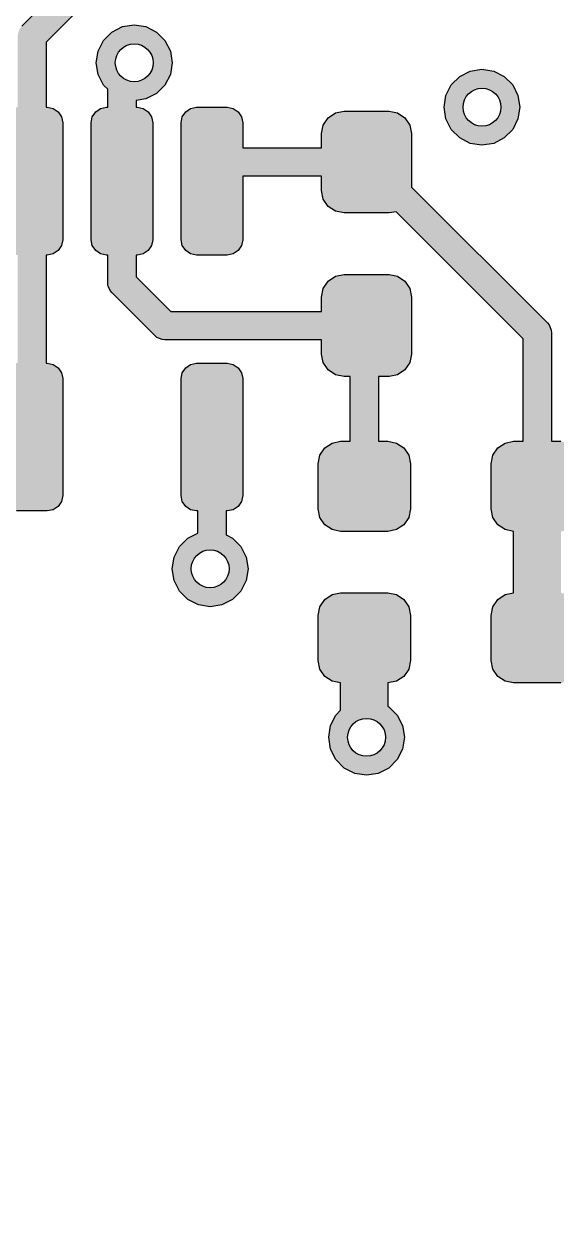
# Model space of a CAD drawing. Header units: millimetres. Extents: x -3894 to -3474, y -291 to 6.
# Drawn here: x -3826.26 to -3820.65, y -99.43 to -86.88 of the extents above; entities that cross this region are included whole.
import ezdxf

# ---------------------------------------------------------------- set-up
doc = ezdxf.new("R2010")
doc.units = ezdxf.units.MM
doc.layers.add('BLACK', color=7, linetype='Continuous')

msp = doc.modelspace()

# ---------------------------------------------------------------- hatches: boundary and pattern name
h = msp.add_hatch(color=256)
h.dxf.hatch_style = 1
h.paths.add_polyline_path([(-3825.182, -103.036), (-3825.201, -102.941), (-3825.255, -102.86), (-3825.336, -102.805), (-3825.432, -102.786), (-3825.957, -102.786), (-3825.957, -102.241), (-3825.928, -102.131), (-3825.928, -102), (-3825.961, -101.874), (-3826.027, -101.761), (-3826.119, -101.669), (-3826.232, -101.604), (-3826.358, -101.57), (-3826.489, -101.57), (-3826.615, -101.604), (-3826.728, -101.669), (-3826.777, -101.712), (-3826.811, -101.746), (-3826.854, -101.795), (-3826.9, -101.874), (-3826.919, -101.908), (-3826.953, -102.034), (-3826.957, -102.099), (-3826.957, -102.786), (-3827.482, -102.786), (-3827.578, -102.805), (-3827.659, -102.86), (-3827.713, -102.941), (-3827.732, -103.036), (-3827.732, -104.786), (-3827.713, -104.882), (-3827.659, -104.963), (-3827.578, -105.017), (-3827.482, -105.036), (-3825.432, -105.036), (-3825.336, -105.017), (-3825.255, -104.963), (-3825.201, -104.882), (-3825.182, -104.786)])
h.paths.add_polyline_path([(-3826.623, -102.066, -1), (-3826.223, -102.066, -1)], flags=16)
h.paths.add_polyline_path([(-3832.835, -102.272), (-3832.894, -102.142), (-3832.988, -102.035), (-3833.107, -101.958), (-3833.244, -101.917), (-3833.386, -101.917), (-3833.523, -101.958), (-3833.642, -102.035), (-3833.736, -102.142), (-3833.795, -102.272), (-3833.815, -102.412), (-3833.795, -102.553), (-3833.736, -102.683), (-3833.642, -102.79), (-3833.523, -102.867), (-3833.386, -102.907), (-3833.244, -102.907), (-3833.107, -102.867), (-3832.988, -102.79), (-3832.894, -102.683), (-3832.835, -102.553), (-3832.815, -102.412)])
h.paths.add_polyline_path([(-3832.815, -100.642), (-3833.815, -100.642), (-3833.815, -101.642), (-3832.815, -101.642)])
h.paths.add_polyline_path([(-3822.183, -93.126), (-3822.201, -93.035), (-3822.253, -92.958), (-3822.33, -92.906), (-3822.421, -92.888), (-3822.921, -92.888), (-3823.011, -92.906), (-3823.088, -92.958), (-3823.14, -93.035), (-3823.158, -93.126), (-3823.158, -93.601), (-3823.14, -93.692), (-3823.088, -93.769), (-3823.011, -93.82), (-3822.921, -93.838), (-3822.921, -94.126), (-3822.971, -94.176), (-3823.027, -94.288), (-3823.047, -94.411), (-3823.027, -94.535), (-3822.971, -94.646), (-3822.882, -94.735), (-3822.771, -94.792), (-3822.647, -94.811), (-3822.523, -94.792), (-3822.412, -94.735), (-3822.323, -94.646), (-3822.267, -94.535), (-3822.247, -94.411), (-3822.267, -94.288), (-3822.323, -94.176), (-3822.412, -94.088), (-3822.421, -94.083), (-3822.421, -93.838), (-3822.33, -93.82), (-3822.253, -93.769), (-3822.201, -93.692), (-3822.183, -93.601)])
h.paths.add_polyline_path([(-3822.447, -94.411, -1), (-3822.847, -94.411, -1)], flags=16)
h.paths.add_polyline_path([(-3822.183, -91.526), (-3822.201, -91.435), (-3822.253, -91.358), (-3822.33, -91.306), (-3822.421, -91.288), (-3822.521, -91.288), (-3822.521, -90.604), (-3822.41, -90.604), (-3822.319, -90.586), (-3822.242, -90.535), (-3822.19, -90.458), (-3822.172, -90.367), (-3822.172, -89.767), (-3822.19, -89.676), (-3822.242, -89.599), (-3822.319, -89.547), (-3822.41, -89.529), (-3822.885, -89.529), (-3822.975, -89.547), (-3823.052, -89.599), (-3823.104, -89.676), (-3823.122, -89.767), (-3823.122, -89.917), (-3824.713, -89.917), (-3825.079, -89.551), (-3825.079, -89.323), (-3825.067, -89.323), (-3825.004, -89.311), (-3824.952, -89.276), (-3824.916, -89.223), (-3824.904, -89.161), (-3824.904, -87.926), (-3824.916, -87.864), (-3824.952, -87.811), (-3825.004, -87.776), (-3825.067, -87.763), (-3825.079, -87.763), (-3825.079, -87.691), (-3824.975, -87.674), (-3824.864, -87.617), (-3824.775, -87.529), (-3824.718, -87.417), (-3824.699, -87.294), (-3824.718, -87.17), (-3824.775, -87.059), (-3824.864, -86.97), (-3824.975, -86.913), (-3825.099, -86.894), (-3825.222, -86.913), (-3825.334, -86.97), (-3825.422, -87.059), (-3825.479, -87.17), (-3825.499, -87.294), (-3825.479, -87.417), (-3825.422, -87.529), (-3825.379, -87.572), (-3825.379, -87.763), (-3825.392, -87.763), (-3825.454, -87.776), (-3825.506, -87.811), (-3825.542, -87.864), (-3825.554, -87.926), (-3825.554, -89.161), (-3825.542, -89.223), (-3825.506, -89.276), (-3825.454, -89.311), (-3825.392, -89.323), (-3825.379, -89.323), (-3825.379, -89.613), (-3825.376, -89.643), (-3825.369, -89.659), (-3825.354, -89.697), (-3825.335, -89.719), (-3824.882, -90.173), (-3824.859, -90.192), (-3824.833, -90.202), (-3824.805, -90.214), (-3824.776, -90.217), (-3823.122, -90.217), (-3823.122, -90.367), (-3823.104, -90.458), (-3823.052, -90.535), (-3822.975, -90.586), (-3822.885, -90.604), (-3822.821, -90.604), (-3822.821, -91.288), (-3822.921, -91.288), (-3823.011, -91.306), (-3823.088, -91.358), (-3823.14, -91.435), (-3823.158, -91.526), (-3823.158, -92.001), (-3823.14, -92.092), (-3823.088, -92.169), (-3823.011, -92.22), (-3822.921, -92.238), (-3822.421, -92.238), (-3822.33, -92.22), (-3822.253, -92.169), (-3822.201, -92.092), (-3822.183, -92.001)])
h.paths.add_polyline_path([(-3825.299, -87.294, -1), (-3824.899, -87.294, -1)], flags=16)
h.paths.add_polyline_path([(-3823.954, -90.626), (-3823.966, -90.564), (-3824.002, -90.511), (-3824.054, -90.476), (-3824.117, -90.463), (-3824.442, -90.463), (-3824.504, -90.476), (-3824.556, -90.511), (-3824.592, -90.564), (-3824.604, -90.626), (-3824.604, -91.861), (-3824.592, -91.923), (-3824.556, -91.976), (-3824.504, -92.011), (-3824.442, -92.023), (-3824.429, -92.023), (-3824.429, -92.257), (-3824.533, -92.31), (-3824.622, -92.398), (-3824.678, -92.51), (-3824.698, -92.633), (-3824.678, -92.757), (-3824.622, -92.868), (-3824.533, -92.957), (-3824.422, -93.014), (-3824.298, -93.033), (-3824.174, -93.014), (-3824.063, -92.957), (-3823.974, -92.868), (-3823.918, -92.757), (-3823.898, -92.633), (-3823.918, -92.51), (-3823.974, -92.398), (-3824.063, -92.31), (-3824.129, -92.276), (-3824.129, -92.023), (-3824.117, -92.023), (-3824.054, -92.011), (-3824.002, -91.976), (-3823.966, -91.923), (-3823.954, -91.861)])
h.paths.add_polyline_path([(-3824.098, -92.633, -1), (-3824.498, -92.633, -1)], flags=16)
h.paths.add_polyline_path([(-3822.172, -88.042), (-3822.19, -87.951), (-3822.242, -87.874), (-3822.319, -87.822), (-3822.41, -87.804), (-3822.885, -87.804), (-3822.975, -87.822), (-3823.052, -87.874), (-3823.104, -87.951), (-3823.122, -88.042), (-3823.122, -88.192), (-3823.954, -88.192), (-3823.954, -87.926), (-3823.966, -87.864), (-3824.002, -87.811), (-3824.054, -87.776), (-3824.117, -87.763), (-3824.442, -87.763), (-3824.504, -87.776), (-3824.556, -87.811), (-3824.592, -87.864), (-3824.604, -87.926), (-3824.604, -89.161), (-3824.592, -89.223), (-3824.556, -89.276), (-3824.504, -89.311), (-3824.442, -89.323), (-3824.117, -89.323), (-3824.054, -89.311), (-3824.002, -89.276), (-3823.966, -89.223), (-3823.954, -89.161), (-3823.954, -88.492), (-3823.122, -88.492), (-3823.122, -88.642), (-3823.104, -88.733), (-3823.052, -88.81), (-3822.975, -88.861), (-3822.885, -88.879), (-3822.41, -88.879), (-3822.336, -88.865), (-3820.996, -90.206), (-3820.996, -91.288), (-3821.096, -91.288), (-3821.186, -91.306), (-3821.263, -91.358), (-3821.315, -91.435), (-3821.333, -91.526), (-3821.333, -92.001), (-3821.315, -92.092), (-3821.263, -92.169), (-3821.186, -92.22), (-3821.096, -92.238), (-3821.096, -92.888), (-3821.186, -92.906), (-3821.263, -92.958), (-3821.315, -93.035), (-3821.333, -93.126), (-3821.333, -93.601), (-3821.315, -93.692), (-3821.263, -93.769), (-3821.186, -93.82), (-3821.096, -93.838), (-3820.596, -93.838), (-3820.505, -93.82), (-3820.428, -93.769), (-3820.376, -93.692), (-3820.358, -93.601), (-3820.358, -93.126), (-3820.376, -93.035), (-3820.428, -92.958), (-3820.505, -92.906), (-3820.596, -92.888), (-3820.596, -92.238), (-3820.505, -92.22), (-3820.428, -92.169), (-3820.376, -92.092), (-3820.358, -92.001), (-3820.358, -91.526), (-3820.376, -91.435), (-3820.428, -91.358), (-3820.505, -91.306), (-3820.596, -91.288), (-3820.696, -91.288), (-3820.696, -90.143), (-3820.698, -90.114), (-3820.721, -90.06), (-3820.739, -90.037), (-3822.172, -88.605)])
h.paths.add_polyline_path([(-3825.854, -90.626), (-3825.866, -90.564), (-3825.902, -90.511), (-3825.954, -90.476), (-3826.017, -90.463), (-3826.029, -90.463), (-3826.029, -89.323), (-3826.017, -89.323), (-3825.954, -89.311), (-3825.902, -89.276), (-3825.866, -89.223), (-3825.854, -89.161), (-3825.854, -87.926), (-3825.866, -87.864), (-3825.902, -87.811), (-3825.954, -87.776), (-3826.017, -87.763), (-3826.029, -87.763), (-3826.029, -87.076), (-3825.387, -86.433), (-3823.285, -86.433), (-3823.285, -86.521), (-3823.267, -86.612), (-3823.215, -86.689), (-3823.138, -86.74), (-3823.048, -86.758), (-3822.548, -86.758), (-3822.457, -86.74), (-3822.38, -86.689), (-3822.328, -86.612), (-3822.31, -86.521), (-3822.31, -86.046), (-3822.328, -85.955), (-3822.38, -85.878), (-3822.457, -85.826), (-3822.548, -85.808), (-3823.048, -85.808), (-3823.138, -85.826), (-3823.215, -85.878), (-3823.267, -85.955), (-3823.285, -86.046), (-3823.285, -86.133), (-3825.449, -86.133), (-3825.478, -86.136), (-3825.494, -86.143), (-3825.532, -86.159), (-3825.555, -86.177), (-3826.285, -86.907), (-3826.304, -86.93), (-3826.326, -86.984), (-3826.329, -87.013), (-3826.329, -87.763), (-3826.342, -87.763), (-3826.404, -87.776), (-3826.456, -87.811), (-3826.492, -87.864), (-3826.504, -87.926), (-3826.504, -89.161), (-3826.492, -89.223), (-3826.456, -89.276), (-3826.404, -89.311), (-3826.342, -89.323), (-3826.329, -89.323), (-3826.329, -90.463), (-3826.342, -90.463), (-3826.404, -90.476), (-3826.456, -90.511), (-3826.492, -90.564), (-3826.504, -90.626), (-3826.504, -91.861), (-3826.492, -91.923), (-3826.456, -91.976), (-3826.404, -92.011), (-3826.342, -92.023), (-3826.017, -92.023), (-3825.954, -92.011), (-3825.902, -91.976), (-3825.866, -91.923), (-3825.854, -91.861)])
h.paths.add_polyline_path([(-3821.049, -87.64), (-3821.105, -87.528), (-3821.194, -87.44), (-3821.305, -87.383), (-3821.429, -87.363), (-3821.553, -87.383), (-3821.664, -87.44), (-3821.753, -87.528), (-3821.809, -87.64), (-3821.829, -87.763), (-3821.809, -87.887), (-3821.753, -87.998), (-3821.664, -88.087), (-3821.553, -88.144), (-3821.429, -88.163), (-3821.305, -88.144), (-3821.194, -88.087), (-3821.105, -87.998), (-3821.049, -87.887), (-3821.029, -87.763)])
h.paths.add_polyline_path([(-3821.229, -87.763, -1), (-3821.629, -87.763, -1)], flags=16)

# ---------------------------------------------------------------- linework, layer by layer
at = {"layer": 'BLACK', "linetype": 'Continuous'}
for p, q in [((-3826.285, -86.907), (-3825.555, -86.177)), ((-3826.285, -86.907), (-3825.555, -86.177)), ((-3825.387, -86.433), (-3826.029, -87.076)), ((-3825.387, -86.433), (-3826.029, -87.076)), ((-3825.334, -86.97), (-3825.222, -86.913)), ((-3825.334, -86.97), (-3825.222, -86.913)), ((-3825.222, -86.913), (-3825.099, -86.894)), ((-3825.222, -86.913), (-3825.099, -86.894)), ((-3825.099, -86.894), (-3824.975, -86.913)), ((-3825.099, -86.894), (-3824.975, -86.913)), ((-3824.975, -86.913), (-3824.864, -86.97)), ((-3824.975, -86.913), (-3824.864, -86.97)), ((-3826.029, -87.076), (-3826.029, -87.763)), ((-3826.029, -87.076), (-3826.029, -87.763)), ((-3825.479, -87.17), (-3825.422, -87.059)), ((-3825.479, -87.17), (-3825.422, -87.059)), ((-3825.422, -87.059), (-3825.334, -86.97)), ((-3825.422, -87.059), (-3825.334, -86.97)), ((-3824.864, -86.97), (-3824.775, -87.059)), ((-3824.864, -86.97), (-3824.775, -87.059)), ((-3824.775, -87.059), (-3824.718, -87.17)), ((-3824.775, -87.059), (-3824.718, -87.17)), ((-3825.499, -87.294), (-3825.479, -87.17)), ((-3825.499, -87.294), (-3825.479, -87.17)), ((-3824.718, -87.17), (-3824.699, -87.294)), ((-3824.718, -87.17), (-3824.699, -87.294)), ((-3825.479, -87.417), (-3825.499, -87.294)), ((-3825.479, -87.417), (-3825.499, -87.294)), ((-3824.699, -87.294), (-3824.718, -87.417)), ((-3824.699, -87.294), (-3824.718, -87.417)), ((-3825.422, -87.529), (-3825.479, -87.417)), ((-3825.422, -87.529), (-3825.479, -87.417)), ((-3824.718, -87.417), (-3824.775, -87.529)), ((-3824.718, -87.417), (-3824.775, -87.529)), ((-3821.753, -87.528), (-3821.664, -87.44)), ((-3821.753, -87.528), (-3821.664, -87.44)), ((-3821.664, -87.44), (-3821.553, -87.383)), ((-3821.664, -87.44), (-3821.553, -87.383)), ((-3821.553, -87.383), (-3821.429, -87.363)), ((-3821.553, -87.383), (-3821.429, -87.363)), ((-3821.429, -87.363), (-3821.305, -87.383)), ((-3821.429, -87.363), (-3821.305, -87.383)), ((-3821.305, -87.383), (-3821.194, -87.44)), ((-3821.305, -87.383), (-3821.194, -87.44)), ((-3821.194, -87.44), (-3821.105, -87.528)), ((-3821.194, -87.44), (-3821.105, -87.528)), ((-3825.379, -87.572), (-3825.422, -87.529)), ((-3825.379, -87.572), (-3825.422, -87.529)), ((-3825.379, -87.763), (-3825.379, -87.572)), ((-3825.379, -87.763), (-3825.379, -87.572)), ((-3824.775, -87.529), (-3824.864, -87.617)), ((-3824.775, -87.529), (-3824.864, -87.617)), ((-3821.809, -87.64), (-3821.753, -87.528)), ((-3821.809, -87.64), (-3821.753, -87.528)), ((-3821.105, -87.528), (-3821.049, -87.64)), ((-3821.105, -87.528), (-3821.049, -87.64)), ((-3824.975, -87.674), (-3825.079, -87.691)), ((-3824.975, -87.674), (-3825.079, -87.691)), ((-3825.079, -87.691), (-3825.079, -87.763)), ((-3825.079, -87.691), (-3825.079, -87.763)), ((-3824.864, -87.617), (-3824.975, -87.674)), ((-3824.864, -87.617), (-3824.975, -87.674)), ((-3821.829, -87.763), (-3821.809, -87.64)), ((-3821.829, -87.763), (-3821.809, -87.64)), ((-3821.049, -87.64), (-3821.029, -87.763)), ((-3821.049, -87.64), (-3821.029, -87.763)), ((-3826.029, -87.763), (-3826.017, -87.763)), ((-3826.029, -87.763), (-3826.017, -87.763)), ((-3826.017, -87.763), (-3825.954, -87.776)), ((-3826.017, -87.763), (-3825.954, -87.776)), ((-3825.954, -87.776), (-3825.902, -87.811)), ((-3825.954, -87.776), (-3825.902, -87.811)), ((-3825.902, -87.811), (-3825.866, -87.864)), ((-3825.902, -87.811), (-3825.866, -87.864)), ((-3825.542, -87.864), (-3825.506, -87.811)), ((-3825.542, -87.864), (-3825.506, -87.811)), ((-3825.506, -87.811), (-3825.454, -87.776)), ((-3825.506, -87.811), (-3825.454, -87.776)), ((-3825.454, -87.776), (-3825.392, -87.763)), ((-3825.454, -87.776), (-3825.392, -87.763)), ((-3825.392, -87.763), (-3825.379, -87.763)), ((-3825.392, -87.763), (-3825.379, -87.763)), ((-3825.079, -87.763), (-3825.067, -87.763)), ((-3825.079, -87.763), (-3825.067, -87.763)), ((-3825.067, -87.763), (-3825.004, -87.776)), ((-3825.067, -87.763), (-3825.004, -87.776)), ((-3825.004, -87.776), (-3824.952, -87.811)), ((-3825.004, -87.776), (-3824.952, -87.811)), ((-3824.952, -87.811), (-3824.916, -87.864)), ((-3824.952, -87.811), (-3824.916, -87.864)), ((-3824.592, -87.864), (-3824.556, -87.811)), ((-3824.592, -87.864), (-3824.556, -87.811)), ((-3824.556, -87.811), (-3824.504, -87.776)), ((-3824.556, -87.811), (-3824.504, -87.776)), ((-3824.504, -87.776), (-3824.442, -87.763)), ((-3824.504, -87.776), (-3824.442, -87.763)), ((-3824.442, -87.763), (-3824.117, -87.763)), ((-3824.442, -87.763), (-3824.117, -87.763)), ((-3824.117, -87.763), (-3824.054, -87.776)), ((-3824.117, -87.763), (-3824.054, -87.776)), ((-3824.054, -87.776), (-3824.002, -87.811)), ((-3824.054, -87.776), (-3824.002, -87.811)), ((-3824.002, -87.811), (-3823.966, -87.864)), ((-3824.002, -87.811), (-3823.966, -87.864)), ((-3823.052, -87.874), (-3822.975, -87.822)), ((-3823.052, -87.874), (-3822.975, -87.822)), ((-3822.975, -87.822), (-3822.885, -87.804)), ((-3822.975, -87.822), (-3822.885, -87.804)), ((-3822.885, -87.804), (-3822.41, -87.804)), ((-3822.885, -87.804), (-3822.41, -87.804)), ((-3822.41, -87.804), (-3822.319, -87.822)), ((-3822.41, -87.804), (-3822.319, -87.822)), ((-3822.319, -87.822), (-3822.242, -87.874)), ((-3822.319, -87.822), (-3822.242, -87.874)), ((-3821.809, -87.887), (-3821.829, -87.763)), ((-3821.809, -87.887), (-3821.829, -87.763)), ((-3821.029, -87.763), (-3821.049, -87.887)), ((-3821.029, -87.763), (-3821.049, -87.887)), ((-3825.866, -87.864), (-3825.854, -87.926)), ((-3825.866, -87.864), (-3825.854, -87.926)), ((-3825.854, -87.926), (-3825.854, -89.161)), ((-3825.854, -87.926), (-3825.854, -89.161)), ((-3825.554, -87.926), (-3825.542, -87.864)), ((-3825.554, -87.926), (-3825.542, -87.864)), ((-3825.554, -89.161), (-3825.554, -87.926)), ((-3825.554, -89.161), (-3825.554, -87.926)), ((-3824.916, -87.864), (-3824.904, -87.926)), ((-3824.916, -87.864), (-3824.904, -87.926)), ((-3824.904, -87.926), (-3824.904, -89.161)), ((-3824.904, -87.926), (-3824.904, -89.161)), ((-3824.604, -87.926), (-3824.592, -87.864)), ((-3824.604, -87.926), (-3824.592, -87.864)), ((-3824.604, -89.161), (-3824.604, -87.926)), ((-3824.604, -89.161), (-3824.604, -87.926)), ((-3823.966, -87.864), (-3823.954, -87.926)), ((-3823.966, -87.864), (-3823.954, -87.926)), ((-3823.954, -87.926), (-3823.954, -88.192)), ((-3823.954, -87.926), (-3823.954, -88.192)), ((-3823.122, -88.042), (-3823.104, -87.951)), ((-3823.122, -88.042), (-3823.104, -87.951)), ((-3823.104, -87.951), (-3823.052, -87.874)), ((-3823.104, -87.951), (-3823.052, -87.874)), ((-3822.242, -87.874), (-3822.19, -87.951)), ((-3822.242, -87.874), (-3822.19, -87.951)), ((-3822.19, -87.951), (-3822.172, -88.042)), ((-3822.19, -87.951), (-3822.172, -88.042)), ((-3821.753, -87.998), (-3821.809, -87.887)), ((-3821.753, -87.998), (-3821.809, -87.887)), ((-3821.049, -87.887), (-3821.105, -87.998)), ((-3821.049, -87.887), (-3821.105, -87.998)), ((-3823.122, -88.192), (-3823.122, -88.042)), ((-3823.122, -88.192), (-3823.122, -88.042)), ((-3822.172, -88.042), (-3822.172, -88.605)), ((-3822.172, -88.042), (-3822.172, -88.605)), ((-3821.664, -88.087), (-3821.753, -87.998)), ((-3821.664, -88.087), (-3821.753, -87.998)), ((-3821.553, -88.144), (-3821.664, -88.087)), ((-3821.553, -88.144), (-3821.664, -88.087)), ((-3821.194, -88.087), (-3821.305, -88.144)), ((-3821.194, -88.087), (-3821.305, -88.144)), ((-3821.105, -87.998), (-3821.194, -88.087)), ((-3821.105, -87.998), (-3821.194, -88.087)), ((-3823.954, -88.192), (-3823.122, -88.192)), ((-3823.954, -88.192), (-3823.122, -88.192)), ((-3821.429, -88.163), (-3821.553, -88.144)), ((-3821.429, -88.163), (-3821.553, -88.144)), ((-3821.305, -88.144), (-3821.429, -88.163)), ((-3821.305, -88.144), (-3821.429, -88.163)), ((-3823.122, -88.492), (-3823.954, -88.492)), ((-3823.954, -88.492), (-3823.954, -89.161)), ((-3823.122, -88.492), (-3823.954, -88.492)), ((-3823.954, -88.492), (-3823.954, -89.161)), ((-3823.122, -88.642), (-3823.122, -88.492)), ((-3823.122, -88.642), (-3823.122, -88.492)), ((-3823.104, -88.733), (-3823.122, -88.642)), ((-3823.104, -88.733), (-3823.122, -88.642)), ((-3822.172, -88.605), (-3820.739, -90.037)), ((-3822.172, -88.605), (-3820.739, -90.037)), ((-3823.052, -88.81), (-3823.104, -88.733)), ((-3823.052, -88.81), (-3823.104, -88.733)), ((-3822.975, -88.861), (-3823.052, -88.81)), ((-3822.975, -88.861), (-3823.052, -88.81)), ((-3822.885, -88.879), (-3822.975, -88.861)), ((-3822.885, -88.879), (-3822.975, -88.861)), ((-3822.41, -88.879), (-3822.885, -88.879)), ((-3822.41, -88.879), (-3822.885, -88.879)), ((-3822.336, -88.865), (-3822.41, -88.879)), ((-3822.336, -88.865), (-3822.41, -88.879)), ((-3820.996, -90.206), (-3822.336, -88.865)), ((-3820.996, -90.206), (-3822.336, -88.865)), ((-3825.866, -89.223), (-3825.902, -89.276)), ((-3825.866, -89.223), (-3825.902, -89.276)), ((-3825.854, -89.161), (-3825.866, -89.223)), ((-3825.854, -89.161), (-3825.866, -89.223)), ((-3825.542, -89.223), (-3825.554, -89.161)), ((-3825.542, -89.223), (-3825.554, -89.161)), ((-3825.506, -89.276), (-3825.542, -89.223)), ((-3825.506, -89.276), (-3825.542, -89.223)), ((-3824.916, -89.223), (-3824.952, -89.276)), ((-3824.916, -89.223), (-3824.952, -89.276)), ((-3824.904, -89.161), (-3824.916, -89.223)), ((-3824.904, -89.161), (-3824.916, -89.223)), ((-3824.592, -89.223), (-3824.604, -89.161)), ((-3824.592, -89.223), (-3824.604, -89.161)), ((-3824.556, -89.276), (-3824.592, -89.223)), ((-3824.556, -89.276), (-3824.592, -89.223)), ((-3823.966, -89.223), (-3824.002, -89.276)), ((-3823.966, -89.223), (-3824.002, -89.276)), ((-3823.954, -89.161), (-3823.966, -89.223)), ((-3823.954, -89.161), (-3823.966, -89.223)), ((-3826.017, -89.323), (-3826.029, -89.323)), ((-3826.029, -89.323), (-3826.029, -90.463)), ((-3826.017, -89.323), (-3826.029, -89.323)), ((-3826.029, -89.323), (-3826.029, -90.463)), ((-3825.954, -89.311), (-3826.017, -89.323)), ((-3825.954, -89.311), (-3826.017, -89.323)), ((-3825.902, -89.276), (-3825.954, -89.311)), ((-3825.902, -89.276), (-3825.954, -89.311)), ((-3825.454, -89.311), (-3825.506, -89.276)), ((-3825.454, -89.311), (-3825.506, -89.276)), ((-3825.392, -89.323), (-3825.454, -89.311)), ((-3825.392, -89.323), (-3825.454, -89.311)), ((-3825.379, -89.323), (-3825.392, -89.323)), ((-3825.379, -89.323), (-3825.392, -89.323)), ((-3825.379, -89.613), (-3825.379, -89.323)), ((-3825.379, -89.613), (-3825.379, -89.323)), ((-3825.067, -89.323), (-3825.079, -89.323)), ((-3825.079, -89.323), (-3825.079, -89.551)), ((-3825.067, -89.323), (-3825.079, -89.323)), ((-3825.079, -89.323), (-3825.079, -89.551)), ((-3825.004, -89.311), (-3825.067, -89.323)), ((-3825.004, -89.311), (-3825.067, -89.323)), ((-3824.952, -89.276), (-3825.004, -89.311)), ((-3824.952, -89.276), (-3825.004, -89.311)), ((-3824.504, -89.311), (-3824.556, -89.276)), ((-3824.504, -89.311), (-3824.556, -89.276)), ((-3824.442, -89.323), (-3824.504, -89.311)), ((-3824.442, -89.323), (-3824.504, -89.311)), ((-3824.117, -89.323), (-3824.442, -89.323)), ((-3824.117, -89.323), (-3824.442, -89.323)), ((-3824.054, -89.311), (-3824.117, -89.323)), ((-3824.054, -89.311), (-3824.117, -89.323)), ((-3824.002, -89.276), (-3824.054, -89.311)), ((-3824.002, -89.276), (-3824.054, -89.311)), ((-3825.079, -89.551), (-3824.713, -89.917)), ((-3825.079, -89.551), (-3824.713, -89.917)), ((-3823.104, -89.676), (-3823.052, -89.599)), ((-3823.104, -89.676), (-3823.052, -89.599)), ((-3823.052, -89.599), (-3822.975, -89.547)), ((-3823.052, -89.599), (-3822.975, -89.547)), ((-3822.975, -89.547), (-3822.885, -89.529)), ((-3822.975, -89.547), (-3822.885, -89.529)), ((-3822.885, -89.529), (-3822.41, -89.529)), ((-3822.885, -89.529), (-3822.41, -89.529)), ((-3822.41, -89.529), (-3822.319, -89.547)), ((-3822.41, -89.529), (-3822.319, -89.547)), ((-3822.319, -89.547), (-3822.242, -89.599)), ((-3822.319, -89.547), (-3822.242, -89.599)), ((-3822.242, -89.599), (-3822.19, -89.676)), ((-3822.242, -89.599), (-3822.19, -89.676)), ((-3825.376, -89.643), (-3825.379, -89.613)), ((-3825.376, -89.643), (-3825.379, -89.613)), ((-3825.369, -89.659), (-3825.376, -89.643)), ((-3825.369, -89.659), (-3825.376, -89.643)), ((-3825.354, -89.697), (-3825.369, -89.659)), ((-3825.354, -89.697), (-3825.369, -89.659)), ((-3825.335, -89.719), (-3825.354, -89.697)), ((-3825.335, -89.719), (-3825.354, -89.697)), ((-3824.882, -90.173), (-3825.335, -89.719)), ((-3824.882, -90.173), (-3825.335, -89.719)), ((-3823.122, -89.767), (-3823.104, -89.676)), ((-3823.122, -89.767), (-3823.104, -89.676)), ((-3822.19, -89.676), (-3822.172, -89.767)), ((-3822.19, -89.676), (-3822.172, -89.767)), ((-3823.122, -89.917), (-3823.122, -89.767)), ((-3823.122, -89.917), (-3823.122, -89.767)), ((-3822.172, -89.767), (-3822.172, -90.367)), ((-3822.172, -89.767), (-3822.172, -90.367)), ((-3824.713, -89.917), (-3823.122, -89.917)), ((-3824.713, -89.917), (-3823.122, -89.917)), ((-3820.739, -90.037), (-3820.721, -90.06)), ((-3820.739, -90.037), (-3820.721, -90.06)), ((-3820.721, -90.06), (-3820.714, -90.077)), ((-3820.721, -90.06), (-3820.714, -90.077)), ((-3820.714, -90.077), (-3820.698, -90.114)), ((-3820.714, -90.077), (-3820.698, -90.114)), ((-3824.859, -90.192), (-3824.882, -90.173)), ((-3824.859, -90.192), (-3824.882, -90.173)), ((-3824.833, -90.202), (-3824.859, -90.192)), ((-3824.833, -90.202), (-3824.859, -90.192)), ((-3824.805, -90.214), (-3824.833, -90.202)), ((-3824.805, -90.214), (-3824.833, -90.202)), ((-3824.776, -90.217), (-3824.805, -90.214)), ((-3824.776, -90.217), (-3824.805, -90.214)), ((-3823.122, -90.217), (-3824.776, -90.217)), ((-3823.122, -90.217), (-3824.776, -90.217)), ((-3823.122, -90.367), (-3823.122, -90.217)), ((-3823.122, -90.367), (-3823.122, -90.217)), ((-3820.996, -91.288), (-3820.996, -90.206)), ((-3820.996, -91.288), (-3820.996, -90.206)), ((-3820.698, -90.114), (-3820.696, -90.143)), ((-3820.698, -90.114), (-3820.696, -90.143)), ((-3820.696, -90.143), (-3820.696, -91.288)), ((-3820.696, -90.143), (-3820.696, -91.288)), ((-3826.029, -90.463), (-3826.017, -90.463)), ((-3826.029, -90.463), (-3826.017, -90.463)), ((-3826.017, -90.463), (-3825.954, -90.476)), ((-3826.017, -90.463), (-3825.954, -90.476)), ((-3825.954, -90.476), (-3825.902, -90.511)), ((-3825.954, -90.476), (-3825.902, -90.511)), ((-3824.556, -90.511), (-3824.504, -90.476)), ((-3824.556, -90.511), (-3824.504, -90.476)), ((-3824.504, -90.476), (-3824.442, -90.463)), ((-3824.504, -90.476), (-3824.442, -90.463)), ((-3824.442, -90.463), (-3824.117, -90.463)), ((-3824.442, -90.463), (-3824.117, -90.463)), ((-3824.117, -90.463), (-3824.054, -90.476)), ((-3824.117, -90.463), (-3824.054, -90.476)), ((-3824.054, -90.476), (-3824.002, -90.511)), ((-3824.054, -90.476), (-3824.002, -90.511)), ((-3823.104, -90.458), (-3823.122, -90.367)), ((-3823.104, -90.458), (-3823.122, -90.367)), ((-3823.052, -90.535), (-3823.104, -90.458)), ((-3823.052, -90.535), (-3823.104, -90.458)), ((-3822.19, -90.458), (-3822.242, -90.535)), ((-3822.19, -90.458), (-3822.242, -90.535)), ((-3822.172, -90.367), (-3822.19, -90.458)), ((-3822.172, -90.367), (-3822.19, -90.458)), ((-3825.902, -90.511), (-3825.866, -90.564)), ((-3825.902, -90.511), (-3825.866, -90.564)), ((-3825.866, -90.564), (-3825.854, -90.626)), ((-3825.866, -90.564), (-3825.854, -90.626)), ((-3824.604, -90.626), (-3824.592, -90.564)), ((-3824.604, -90.626), (-3824.592, -90.564)), ((-3824.592, -90.564), (-3824.556, -90.511)), ((-3824.592, -90.564), (-3824.556, -90.511)), ((-3824.002, -90.511), (-3823.966, -90.564)), ((-3824.002, -90.511), (-3823.966, -90.564)), ((-3823.966, -90.564), (-3823.954, -90.626)), ((-3823.966, -90.564), (-3823.954, -90.626)), ((-3822.975, -90.586), (-3823.052, -90.535)), ((-3822.975, -90.586), (-3823.052, -90.535)), ((-3822.885, -90.604), (-3822.975, -90.586)), ((-3822.885, -90.604), (-3822.975, -90.586)), ((-3822.821, -90.604), (-3822.885, -90.604)), ((-3822.821, -90.604), (-3822.885, -90.604)), ((-3822.821, -91.288), (-3822.821, -90.604)), ((-3822.821, -91.288), (-3822.821, -90.604)), ((-3822.41, -90.604), (-3822.521, -90.604)), ((-3822.521, -90.604), (-3822.521, -91.288)), ((-3822.41, -90.604), (-3822.521, -90.604)), ((-3822.521, -90.604), (-3822.521, -91.288)), ((-3822.319, -90.586), (-3822.41, -90.604)), ((-3822.319, -90.586), (-3822.41, -90.604)), ((-3822.242, -90.535), (-3822.319, -90.586)), ((-3822.242, -90.535), (-3822.319, -90.586)), ((-3825.854, -90.626), (-3825.854, -91.861)), ((-3825.854, -90.626), (-3825.854, -91.861)), ((-3824.604, -91.861), (-3824.604, -90.626)), ((-3824.604, -91.861), (-3824.604, -90.626)), ((-3823.954, -90.626), (-3823.954, -91.861)), ((-3823.954, -90.626), (-3823.954, -91.861)), ((-3823.14, -91.435), (-3823.088, -91.358)), ((-3823.14, -91.435), (-3823.088, -91.358)), ((-3823.088, -91.358), (-3823.011, -91.306)), ((-3823.088, -91.358), (-3823.011, -91.306)), ((-3823.011, -91.306), (-3822.921, -91.288)), ((-3823.011, -91.306), (-3822.921, -91.288)), ((-3822.921, -91.288), (-3822.821, -91.288)), ((-3822.921, -91.288), (-3822.821, -91.288)), ((-3822.521, -91.288), (-3822.421, -91.288)), ((-3822.521, -91.288), (-3822.421, -91.288)), ((-3822.421, -91.288), (-3822.33, -91.306)), ((-3822.421, -91.288), (-3822.33, -91.306)), ((-3822.33, -91.306), (-3822.253, -91.358)), ((-3822.33, -91.306), (-3822.253, -91.358)), ((-3822.253, -91.358), (-3822.201, -91.435)), ((-3822.253, -91.358), (-3822.201, -91.435)), ((-3821.315, -91.435), (-3821.263, -91.358)), ((-3821.315, -91.435), (-3821.263, -91.358)), ((-3821.263, -91.358), (-3821.186, -91.306)), ((-3821.263, -91.358), (-3821.186, -91.306)), ((-3821.186, -91.306), (-3821.096, -91.288)), ((-3821.186, -91.306), (-3821.096, -91.288)), ((-3821.096, -91.288), (-3820.996, -91.288)), ((-3821.096, -91.288), (-3820.996, -91.288)), ((-3820.696, -91.288), (-3820.596, -91.288)), ((-3820.696, -91.288), (-3820.596, -91.288)), ((-3823.158, -91.526), (-3823.14, -91.435)), ((-3823.158, -91.526), (-3823.14, -91.435)), ((-3822.201, -91.435), (-3822.183, -91.526)), ((-3822.201, -91.435), (-3822.183, -91.526)), ((-3821.333, -91.526), (-3821.315, -91.435)), ((-3821.333, -91.526), (-3821.315, -91.435)), ((-3823.158, -92.001), (-3823.158, -91.526)), ((-3823.158, -92.001), (-3823.158, -91.526)), ((-3822.183, -91.526), (-3822.183, -92.001)), ((-3822.183, -91.526), (-3822.183, -92.001)), ((-3821.333, -92.001), (-3821.333, -91.526)), ((-3821.333, -92.001), (-3821.333, -91.526)), ((-3825.854, -91.861), (-3825.866, -91.923)), ((-3825.854, -91.861), (-3825.866, -91.923)), ((-3824.592, -91.923), (-3824.604, -91.861)), ((-3824.592, -91.923), (-3824.604, -91.861)), ((-3823.954, -91.861), (-3823.966, -91.923)), ((-3823.954, -91.861), (-3823.966, -91.923)), ((-3825.902, -91.976), (-3825.954, -92.011)), ((-3825.902, -91.976), (-3825.954, -92.011)), ((-3825.866, -91.923), (-3825.902, -91.976)), ((-3825.866, -91.923), (-3825.902, -91.976)), ((-3824.556, -91.976), (-3824.592, -91.923)), ((-3824.556, -91.976), (-3824.592, -91.923)), ((-3824.504, -92.011), (-3824.556, -91.976)), ((-3824.504, -92.011), (-3824.556, -91.976)), ((-3824.002, -91.976), (-3824.054, -92.011)), ((-3824.002, -91.976), (-3824.054, -92.011)), ((-3823.966, -91.923), (-3824.002, -91.976)), ((-3823.966, -91.923), (-3824.002, -91.976)), ((-3826.017, -92.023), (-3826.342, -92.023)), ((-3826.017, -92.023), (-3826.342, -92.023)), ((-3825.954, -92.011), (-3826.017, -92.023)), ((-3825.954, -92.011), (-3826.017, -92.023)), ((-3824.442, -92.023), (-3824.504, -92.011)), ((-3824.442, -92.023), (-3824.504, -92.011)), ((-3824.429, -92.023), (-3824.442, -92.023)), ((-3824.429, -92.023), (-3824.442, -92.023)), ((-3824.429, -92.257), (-3824.429, -92.023)), ((-3824.429, -92.257), (-3824.429, -92.023)), ((-3824.117, -92.023), (-3824.129, -92.023)), ((-3824.129, -92.023), (-3824.129, -92.276)), ((-3824.117, -92.023), (-3824.129, -92.023)), ((-3824.129, -92.023), (-3824.129, -92.276)), ((-3824.054, -92.011), (-3824.117, -92.023)), ((-3824.054, -92.011), (-3824.117, -92.023)), ((-3823.14, -92.092), (-3823.158, -92.001)), ((-3823.14, -92.092), (-3823.158, -92.001)), ((-3823.088, -92.169), (-3823.14, -92.092)), ((-3823.088, -92.169), (-3823.14, -92.092)), ((-3822.201, -92.092), (-3822.253, -92.169)), ((-3822.201, -92.092), (-3822.253, -92.169)), ((-3822.183, -92.001), (-3822.201, -92.092)), ((-3822.183, -92.001), (-3822.201, -92.092)), ((-3821.315, -92.092), (-3821.333, -92.001)), ((-3821.315, -92.092), (-3821.333, -92.001)), ((-3821.263, -92.169), (-3821.315, -92.092)), ((-3821.263, -92.169), (-3821.315, -92.092)), ((-3823.011, -92.22), (-3823.088, -92.169)), ((-3823.011, -92.22), (-3823.088, -92.169)), ((-3822.921, -92.238), (-3823.011, -92.22)), ((-3822.921, -92.238), (-3823.011, -92.22)), ((-3822.421, -92.238), (-3822.921, -92.238)), ((-3822.421, -92.238), (-3822.921, -92.238)), ((-3822.33, -92.22), (-3822.421, -92.238)), ((-3822.33, -92.22), (-3822.421, -92.238)), ((-3822.253, -92.169), (-3822.33, -92.22)), ((-3822.253, -92.169), (-3822.33, -92.22)), ((-3821.186, -92.22), (-3821.263, -92.169)), ((-3821.186, -92.22), (-3821.263, -92.169)), ((-3821.096, -92.238), (-3821.186, -92.22)), ((-3821.096, -92.238), (-3821.186, -92.22)), ((-3821.096, -92.888), (-3821.096, -92.238)), ((-3821.096, -92.888), (-3821.096, -92.238)), ((-3824.622, -92.398), (-3824.533, -92.31)), ((-3824.622, -92.398), (-3824.533, -92.31)), ((-3824.533, -92.31), (-3824.429, -92.257)), ((-3824.533, -92.31), (-3824.429, -92.257)), ((-3824.129, -92.276), (-3824.063, -92.31)), ((-3824.129, -92.276), (-3824.063, -92.31)), ((-3824.063, -92.31), (-3823.974, -92.398)), ((-3824.063, -92.31), (-3823.974, -92.398)), ((-3824.678, -92.51), (-3824.622, -92.398)), ((-3824.678, -92.51), (-3824.622, -92.398)), ((-3823.974, -92.398), (-3823.918, -92.51)), ((-3823.974, -92.398), (-3823.918, -92.51)), ((-3824.698, -92.633), (-3824.678, -92.51)), ((-3824.698, -92.633), (-3824.678, -92.51)), ((-3823.918, -92.51), (-3823.898, -92.633)), ((-3823.918, -92.51), (-3823.898, -92.633)), ((-3824.678, -92.757), (-3824.698, -92.633)), ((-3824.678, -92.757), (-3824.698, -92.633)), ((-3823.898, -92.633), (-3823.918, -92.757)), ((-3823.898, -92.633), (-3823.918, -92.757)), ((-3824.622, -92.868), (-3824.678, -92.757)), ((-3824.622, -92.868), (-3824.678, -92.757)), ((-3823.918, -92.757), (-3823.974, -92.868)), ((-3823.918, -92.757), (-3823.974, -92.868)), ((-3824.533, -92.957), (-3824.622, -92.868)), ((-3824.533, -92.957), (-3824.622, -92.868)), ((-3824.422, -93.014), (-3824.533, -92.957)), ((-3824.422, -93.014), (-3824.533, -92.957)), ((-3824.063, -92.957), (-3824.174, -93.014)), ((-3824.063, -92.957), (-3824.174, -93.014)), ((-3823.974, -92.868), (-3824.063, -92.957)), ((-3823.974, -92.868), (-3824.063, -92.957)), ((-3823.14, -93.035), (-3823.088, -92.958)), ((-3823.14, -93.035), (-3823.088, -92.958)), ((-3823.088, -92.958), (-3823.011, -92.906)), ((-3823.088, -92.958), (-3823.011, -92.906)), ((-3823.011, -92.906), (-3822.921, -92.888)), ((-3823.011, -92.906), (-3822.921, -92.888)), ((-3822.921, -92.888), (-3822.421, -92.888)), ((-3822.921, -92.888), (-3822.421, -92.888)), ((-3822.421, -92.888), (-3822.33, -92.906)), ((-3822.421, -92.888), (-3822.33, -92.906)), ((-3822.33, -92.906), (-3822.253, -92.958)), ((-3822.33, -92.906), (-3822.253, -92.958)), ((-3822.253, -92.958), (-3822.201, -93.035)), ((-3822.253, -92.958), (-3822.201, -93.035)), ((-3821.315, -93.035), (-3821.263, -92.958)), ((-3821.315, -93.035), (-3821.263, -92.958)), ((-3821.263, -92.958), (-3821.186, -92.906)), ((-3821.263, -92.958), (-3821.186, -92.906)), ((-3821.186, -92.906), (-3821.096, -92.888)), ((-3821.186, -92.906), (-3821.096, -92.888)), ((-3824.298, -93.033), (-3824.422, -93.014)), ((-3824.298, -93.033), (-3824.422, -93.014)), ((-3824.174, -93.014), (-3824.298, -93.033)), ((-3824.174, -93.014), (-3824.298, -93.033)), ((-3823.158, -93.126), (-3823.14, -93.035)), ((-3823.158, -93.126), (-3823.14, -93.035)), ((-3822.201, -93.035), (-3822.183, -93.126)), ((-3822.201, -93.035), (-3822.183, -93.126)), ((-3821.333, -93.126), (-3821.315, -93.035)), ((-3821.333, -93.126), (-3821.315, -93.035)), ((-3823.158, -93.601), (-3823.158, -93.126)), ((-3823.158, -93.601), (-3823.158, -93.126)), ((-3822.183, -93.126), (-3822.183, -93.601)), ((-3822.183, -93.126), (-3822.183, -93.601)), ((-3821.333, -93.601), (-3821.333, -93.126)), ((-3821.333, -93.601), (-3821.333, -93.126)), ((-3823.14, -93.692), (-3823.158, -93.601)), ((-3823.14, -93.692), (-3823.158, -93.601)), ((-3822.183, -93.601), (-3822.201, -93.692)), ((-3822.183, -93.601), (-3822.201, -93.692)), ((-3821.315, -93.692), (-3821.333, -93.601)), ((-3821.315, -93.692), (-3821.333, -93.601)), ((-3823.088, -93.769), (-3823.14, -93.692)), ((-3823.088, -93.769), (-3823.14, -93.692)), ((-3822.201, -93.692), (-3822.253, -93.769)), ((-3822.201, -93.692), (-3822.253, -93.769)), ((-3821.263, -93.769), (-3821.315, -93.692)), ((-3821.263, -93.769), (-3821.315, -93.692)), ((-3823.011, -93.82), (-3823.088, -93.769)), ((-3823.011, -93.82), (-3823.088, -93.769)), ((-3822.921, -93.838), (-3823.011, -93.82)), ((-3822.921, -93.838), (-3823.011, -93.82)), ((-3822.921, -94.126), (-3822.921, -93.838)), ((-3822.921, -94.126), (-3822.921, -93.838)), ((-3822.33, -93.82), (-3822.421, -93.838)), ((-3822.33, -93.82), (-3822.421, -93.838)), ((-3822.421, -93.838), (-3822.421, -94.083)), ((-3822.421, -93.838), (-3822.421, -94.083)), ((-3822.253, -93.769), (-3822.33, -93.82)), ((-3822.253, -93.769), (-3822.33, -93.82)), ((-3821.186, -93.82), (-3821.263, -93.769)), ((-3821.186, -93.82), (-3821.263, -93.769)), ((-3821.096, -93.838), (-3821.186, -93.82)), ((-3821.096, -93.838), (-3821.186, -93.82)), ((-3820.596, -93.838), (-3821.096, -93.838)), ((-3820.596, -93.838), (-3821.096, -93.838)), ((-3822.421, -94.083), (-3822.412, -94.088)), ((-3822.421, -94.083), (-3822.412, -94.088)), ((-3822.412, -94.088), (-3822.323, -94.176)), ((-3822.412, -94.088), (-3822.323, -94.176)), ((-3823.027, -94.288), (-3822.971, -94.176)), ((-3823.027, -94.288), (-3822.971, -94.176)), ((-3822.971, -94.176), (-3822.921, -94.126)), ((-3822.971, -94.176), (-3822.921, -94.126)), ((-3822.323, -94.176), (-3822.267, -94.288)), ((-3822.323, -94.176), (-3822.267, -94.288)), ((-3823.047, -94.411), (-3823.027, -94.288)), ((-3823.047, -94.411), (-3823.027, -94.288)), ((-3822.267, -94.288), (-3822.247, -94.411)), ((-3822.267, -94.288), (-3822.247, -94.411)), ((-3823.027, -94.535), (-3823.047, -94.411)), ((-3823.027, -94.535), (-3823.047, -94.411)), ((-3822.247, -94.411), (-3822.267, -94.535)), ((-3822.247, -94.411), (-3822.267, -94.535)), ((-3822.971, -94.646), (-3823.027, -94.535)), ((-3822.971, -94.646), (-3823.027, -94.535)), ((-3822.267, -94.535), (-3822.323, -94.646)), ((-3822.267, -94.535), (-3822.323, -94.646)), ((-3822.882, -94.735), (-3822.971, -94.646)), ((-3822.882, -94.735), (-3822.971, -94.646)), ((-3822.771, -94.792), (-3822.882, -94.735)), ((-3822.771, -94.792), (-3822.882, -94.735)), ((-3822.412, -94.735), (-3822.523, -94.792)), ((-3822.412, -94.735), (-3822.523, -94.792)), ((-3822.323, -94.646), (-3822.412, -94.735)), ((-3822.323, -94.646), (-3822.412, -94.735)), ((-3822.647, -94.811), (-3822.771, -94.792)), ((-3822.647, -94.811), (-3822.771, -94.792)), ((-3822.523, -94.792), (-3822.647, -94.811)), ((-3822.523, -94.792), (-3822.647, -94.811))]:
    msp.add_line(p, q, dxfattribs=at)
at = {"layer": 'BLACK'}
for centre in [(-3825.099, -87.294), (-3825.099, -87.294), (-3821.429, -87.763), (-3821.429, -87.763), (-3824.298, -92.633), (-3824.298, -92.633), (-3822.647, -94.411), (-3822.647, -94.411)]:
    msp.add_circle(centre, 0.2, dxfattribs=at)

doc.saveas('drawing.dxf')
